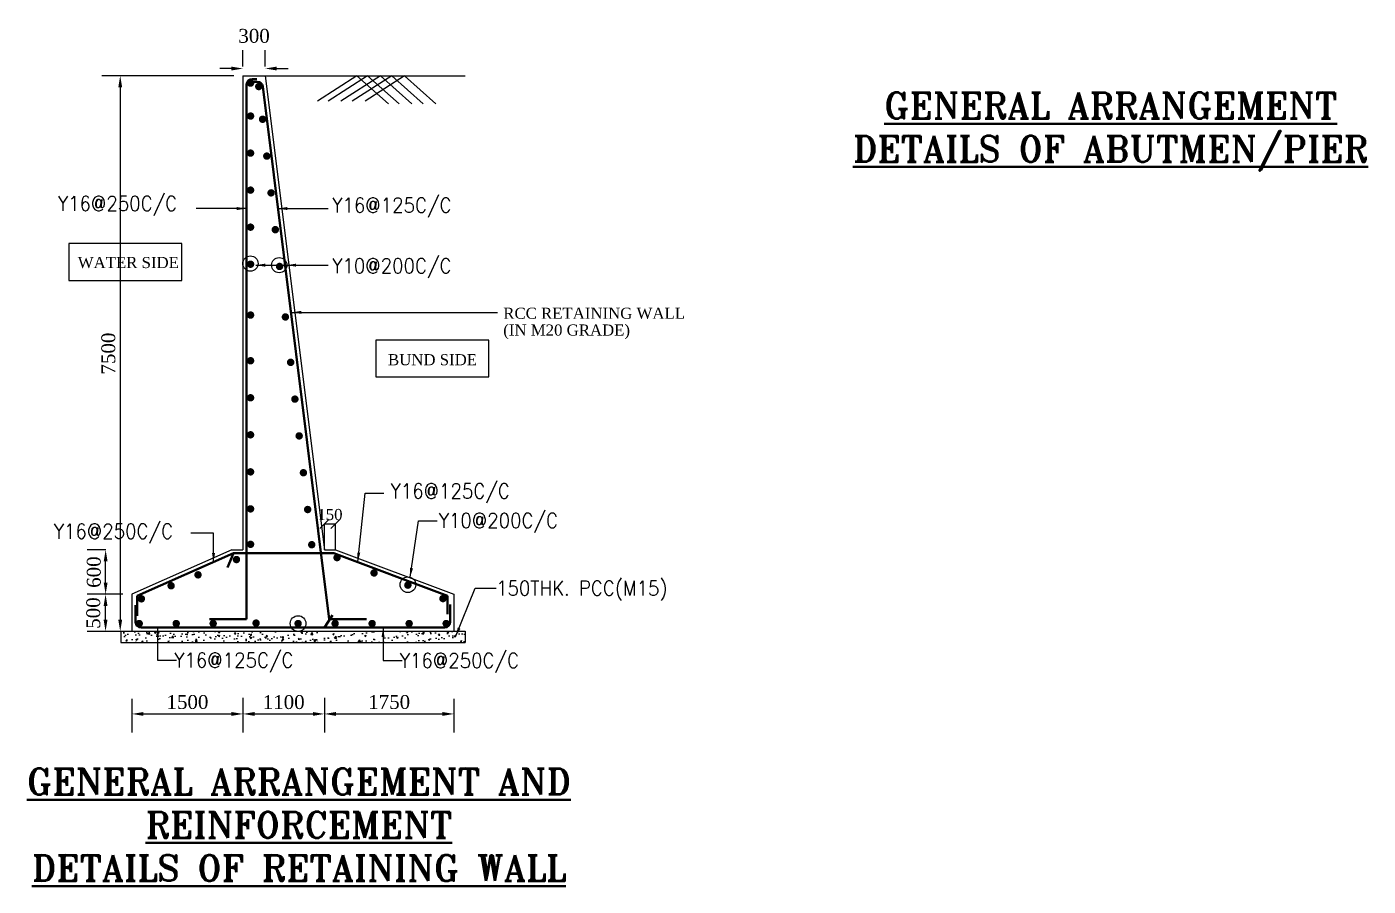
# Model space of a CAD drawing. Header units: inches. Extents: x -400915 to 515323, y 79868 to 577806.
# Drawn here: x 207624 to 225743, y 273265 to 284866 of the extents above; entities that cross this region are included whole.
import ezdxf

# ---------------------------------------------------------------- set-up
doc = ezdxf.new("R2010")
doc.units = ezdxf.units.IN
doc.header["$LTSCALE"] = 0.315
doc.header["$MEASUREMENT"] = 0
doc.layers.get('0').update_dxf_attribs({"color": 9})
for name, color, linetype, lineweight in [('DMT', 5, 'Continuous', 25), ('RFC', 4, 'Continuous', 40), ('TXC', 7, 'Continuous', 40)]:
    doc.layers.add(name, color=color, linetype=linetype, lineweight=lineweight)
for name, color, linetype in [('rec', 7, 'Continuous'), ('stru', 2, 'Continuous'), ('TEXT', 3, 'Continuous')]:
    doc.layers.add(name, color=color, linetype=linetype)
doc.styles.add('ROMANT', font='romant.shx')
doc.styles.add('S1', font='ROMANS.shx')
doc.styles.get("Standard").update_dxf_attribs({"font": 'romantic.ttf'})
doc.dimstyles.new('kri', dxfattribs={"dimtxt": 150, "dimasz": 125, "dimexe": 0.18, "dimexo": 0.0625, "dimgap": 0.09, "dimtad": 1, "dimdec": 0, "dimrnd": 1, "dimzin": 0, "dimdsep": 46, "dimtxsty": 'Standard', "dimblk": 'OBLIQUE', "dimcen": 0.09, "dimclrd": 1, "dimclre": 5, "dimclrt": 3, "dimadec": 0, "dimazin": 0, "dimtfac": 1, "dimtdec": 0, "dimtofl": 0, "dimtmove": 2, "dimatfit": 3, "dimfxl": 1, "dimtolj": 1, "dimtzin": 0, "dimarcsym": 0})

# ---------------------------------------------------------------- blocks, each defined once
blk = doc.blocks.new('*D44')
at = {"layer": 'Defpoints', "color": 0, "ltscale": 0.5, "transparency": 16777216}
for p in [(209044, 275918), (210544, 275933), (210544, 275590)]:
    blk.add_point(p, dxfattribs=at)
at = {"layer": 'rec', "color": 1, "lineweight": -2, "ltscale": 0.5, "transparency": 16777216}
for p, q in [((209044, 275793), (209044, 275340)), ((210544, 275808), (210544, 275340)), ((209200, 275590), (210388, 275590))]:
    blk.add_line(p, q, dxfattribs=at)
at = {"layer": 'rec', "color": 1, "ltscale": 0.5, "transparency": 16777216}
for points in [[(209200, 275616), (209200, 275564), (209044, 275590)], [(210388, 275616), (210388, 275564), (210544, 275590)]]:
    blk.add_solid(points, dxfattribs=at)
at = {"layer": 'rec', "color": 3, "ltscale": 0.5, "transparency": 16777216, "insert": (209794, 275750), "char_height": 187.5, "attachment_point": 5}
blk.add_mtext('\\A1;1500', dxfattribs=at)
blk = doc.blocks.new('*D45')
at = {"layer": 'Defpoints', "color": 0, "ltscale": 0.5, "transparency": 16777216}
for p in [(210544, 275918), (211644, 275933), (211644, 275590)]:
    blk.add_point(p, dxfattribs=at)
at = {"layer": 'rec', "color": 1, "lineweight": -2, "ltscale": 0.5, "transparency": 16777216}
for p, q in [((210544, 275793), (210544, 275340)), ((211644, 275808), (211644, 275340)), ((210700, 275590), (211488, 275590))]:
    blk.add_line(p, q, dxfattribs=at)
at = {"layer": 'rec', "color": 1, "ltscale": 0.5, "transparency": 16777216}
for points in [[(210700, 275616), (210700, 275564), (210544, 275590)], [(211488, 275616), (211488, 275564), (211644, 275590)]]:
    blk.add_solid(points, dxfattribs=at)
at = {"layer": 'rec', "color": 3, "ltscale": 0.5, "transparency": 16777216, "insert": (211094, 275749), "char_height": 187.5, "attachment_point": 5}
blk.add_mtext('\\A1;1100', dxfattribs=at)
blk = doc.blocks.new('*D46')
at = {"layer": 'Defpoints', "color": 0, "ltscale": 0.5, "transparency": 16777216}
for p in [(211644, 275903), (213394, 275918), (213394, 275590)]:
    blk.add_point(p, dxfattribs=at)
at = {"layer": 'rec', "color": 1, "lineweight": -2, "ltscale": 0.5, "transparency": 16777216}
for p, q in [((211644, 275778), (211644, 275340)), ((213394, 275793), (213394, 275340)), ((211800, 275590), (213238, 275590))]:
    blk.add_line(p, q, dxfattribs=at)
at = {"layer": 'rec', "color": 1, "ltscale": 0.5, "transparency": 16777216}
for points in [[(211800, 275616), (211800, 275564), (211644, 275590)], [(213238, 275616), (213238, 275564), (213394, 275590)]]:
    blk.add_solid(points, dxfattribs=at)
at = {"layer": 'rec', "color": 3, "ltscale": 0.5, "transparency": 16777216, "insert": (212519, 275750), "char_height": 187.5, "attachment_point": 5}
blk.add_mtext('\\A1;1750', dxfattribs=at)
blk = doc.blocks.new('*D47')
at = {"layer": 'Defpoints', "color": 0, "ltscale": 0.5, "transparency": 16777216}
for p in [(208688, 277205), (209044, 277205), (209044, 276705)]:
    blk.add_point(p, dxfattribs=at)
at = {"layer": 'rec', "color": 1, "lineweight": -2, "ltscale": 0.5, "transparency": 16777216}
for p, q in [((208919, 277205), (208438, 277205)), ((208688, 276862), (208688, 277049)), ((208919, 276705), (208438, 276705))]:
    blk.add_line(p, q, dxfattribs=at)
at = {"layer": 'rec', "color": 1, "ltscale": 0.5, "transparency": 16777216}
for points in [[(208662, 277049), (208714, 277049), (208688, 277205)], [(208662, 276862), (208714, 276862), (208688, 276705)]]:
    blk.add_solid(points, dxfattribs=at)
at = {"layer": 'rec', "color": 3, "ltscale": 0.5, "transparency": 16777216, "insert": (208523, 276952), "char_height": 187.5, "attachment_point": 5, "rotation": 90}
blk.add_mtext('\\A1;500', dxfattribs=at)
blk = doc.blocks.new('*D48')
at = {"layer": 'Defpoints', "color": 0, "ltscale": 0.5, "transparency": 16777216}
for p in [(208689, 277805), (208817, 277805), (209044, 277205)]:
    blk.add_point(p, dxfattribs=at)
at = {"layer": 'rec', "color": 1, "lineweight": -2, "ltscale": 0.5, "transparency": 16777216}
for p, q in [((208692, 277805), (208439, 277805)), ((208689, 277362), (208689, 277649)), ((208919, 277205), (208439, 277205))]:
    blk.add_line(p, q, dxfattribs=at)
at = {"layer": 'rec', "color": 1, "ltscale": 0.5, "transparency": 16777216}
for points in [[(208663, 277649), (208715, 277649), (208689, 277805)], [(208663, 277362), (208715, 277362), (208689, 277205)]]:
    blk.add_solid(points, dxfattribs=at)
at = {"layer": 'rec', "color": 3, "ltscale": 0.5, "transparency": 16777216, "insert": (208530, 277505), "char_height": 187.5, "attachment_point": 5, "rotation": 90}
blk.add_mtext('\\A1;600', dxfattribs=at)
blk = doc.blocks.new('*D49')
at = {"layer": 'Defpoints', "color": 0, "ltscale": 0.5, "transparency": 16777216}
for p in [(210844, 284303), (210544, 284205), (210844, 284205)]:
    blk.add_point(p, dxfattribs=at)
at = {"layer": 'rec', "color": 1, "lineweight": -2, "ltscale": 0.5, "transparency": 16777216}
for p, q in [((210544, 284330), (210544, 284553)), ((210844, 284330), (210844, 284553)), ((210388, 284303), (210231, 284303)), ((211000, 284303), (211156, 284303))]:
    blk.add_line(p, q, dxfattribs=at)
at = {"layer": 'rec', "color": 1, "ltscale": 0.5, "transparency": 16777216}
for points in [[(210388, 284329), (210388, 284277), (210544, 284303)], [(211000, 284329), (211000, 284277), (210844, 284303)]]:
    blk.add_solid(points, dxfattribs=at)
at = {"layer": 'rec', "color": 3, "ltscale": 0.5, "transparency": 16777216, "insert": (210694, 284743), "char_height": 187.5, "attachment_point": 5}
blk.add_mtext('\\A1;300', dxfattribs=at)
blk = doc.blocks.new('_Oblique')
at = {"color": 0, "linetype": 'ByBlock', "lineweight": -2}
blk.add_line((-0.5, -0.5), (0.5, 0.5), dxfattribs=at)
blk = doc.blocks.new('*D50')
at = {"layer": 'Defpoints', "color": 0, "ltscale": 0.5, "transparency": 16777216}
for p in [(211794, 278156), (211644, 277805), (211794, 277805)]:
    blk.add_point(p, dxfattribs=at)
at = {"layer": 'rec', "color": 5, "lineweight": -2, "ltscale": 0.5, "transparency": 16777216}
for p, q in [((211644, 277806), (211644, 278156)), ((211794, 277806), (211794, 278156))]:
    blk.add_line(p, q, dxfattribs=at)
at = {"layer": 'rec', "color": 1, "lineweight": -2, "ltscale": 0.5, "transparency": 16777216}
blk.add_line((211644, 278156), (211794, 278156), dxfattribs=at)
at = {"layer": 'rec', "color": 1, "lineweight": -2, "ltscale": 0.5, "transparency": 16777216, "xscale": 125, "yscale": 125, "zscale": 125, "rotation": 180}
blk.add_blockref('_Oblique', (211644, 278156), dxfattribs=at)
at = {"layer": 'rec', "color": 1, "lineweight": -2, "ltscale": 0.5, "transparency": 16777216, "xscale": 125, "yscale": 125, "zscale": 125}
blk.add_blockref('_Oblique', (211794, 278156), dxfattribs=at)
at = {"layer": 'rec', "color": 3, "ltscale": 0.5, "transparency": 16777216, "insert": (211719, 278281), "char_height": 150, "attachment_point": 5}
blk.add_mtext('\\A1;150', dxfattribs=at)
blk = doc.blocks.new('*D51')
at = {"layer": 'Defpoints', "color": 0, "ltscale": 0.5, "transparency": 16777216}
for p in [(210544, 284205), (208886, 276705), (209044, 276705)]:
    blk.add_point(p, dxfattribs=at)
at = {"layer": 'rec', "color": 1, "lineweight": -2, "ltscale": 0.5, "transparency": 16777216}
for p, q in [((210419, 284205), (208636, 284205)), ((208886, 284049), (208886, 276862)), ((208919, 276705), (208636, 276705))]:
    blk.add_line(p, q, dxfattribs=at)
at = {"layer": 'rec', "color": 1, "ltscale": 0.5, "transparency": 16777216}
for points in [[(208860, 284049), (208912, 284049), (208886, 284205)], [(208860, 276862), (208912, 276862), (208886, 276705)]]:
    blk.add_solid(points, dxfattribs=at)
at = {"layer": 'rec', "color": 3, "ltscale": 0.5, "transparency": 16777216, "insert": (208726, 280455), "char_height": 187.5, "attachment_point": 5, "rotation": 90}
blk.add_mtext('\\A1;7500', dxfattribs=at)

msp = doc.modelspace()

# ---------------------------------------------------------------- hatches: boundary and pattern name
at = {"layer": 'rec', "ltscale": 0.5}
h = msp.add_hatch(dxfattribs=at)
h.set_pattern_fill('AR-CONC', color=256, scale=30, style=0)
h.set_pattern_definition([(50, (-112816.37, -27626.84), (215.178055, -18.82564), [22.5, -247.5]), (355, (-112816.37, -27626.84), (-41.6254, 225.65764), [18, -198]), (100.4514, (-112798.44, -27628.41), (173.55281, 206.83186), [19.12206, -210.34263]), (46.1842, (-112816.37, -27566.84), (320.17231, -49.6557), [33.75, -371.25]), (96.6356, (-112789.7, -27570.98), (280.39881, 292.23536), [28.68309, -315.5139]), (351.1842, (-112816.37, -27566.84), (280.39858, 292.23558), [27, -297]), (21, (-112786.37, -27581.84), (179.072116, -120.78567), [22.5, -247.5]), (326, (-112786.37, -27581.84), (72.9946, 217.54501), [18, -198]), (71.4514, (-112771.45, -27591.9), (252.06679, 96.75915), [19.12206, -210.34263]), (37.5, (-112816.37, -27626.84), (3.647957, 99.868156), [0, -195.6, 0, -201, 0, -198.75]), (7.5, (-112816.37, -27626.84), (78.92086, 118.323514), [0, -114.6, 0, -191.1, 0, -75.75]), (327.5, (-112883.27, -27626.84), (160.146731, -6.766462), [0, -75, 0, -234, 0, -310.5]), (317.5, (-112913.27, -27626.84), (174.95585, 30.031495), [0, -97.5, 0, -155.4, 0, -220.5])])
h.paths.add_polyline_path([(213543.8, 276705.4), (208893.8, 276705.4), (208893.8, 276555.4), (213543.8, 276555.4)])

# ---------------------------------------------------------------- linework, layer by layer
msp.add_line((210843.8, 284205.4), (213543.9, 284205.4), dxfattribs=at)
for points in [[(208191.1, 281440.7), (209716.7, 281440.7), (209716.7, 281938.9), (208191.1, 281938.9)], [(212339.4, 280139.4), (213865, 280139.4), (213865, 280637.7), (212339.4, 280637.7)]]:
    msp.add_lwpolyline(points, close=True, dxfattribs=at)
for centre, radius in [((210644.6, 281669.7), 103.1), ((211033.4, 281648.5), 103.1), ((212771.9, 277334.6), 106), ((211288.7, 276810.5), 106)]:
    msp.add_circle(centre, radius, dxfattribs=at)
at = {"layer": 'RFC'}
for p, q in [((210668.8, 284161.4), (210730.5, 284161.4)), ((210686.9, 284125.7), (210737.2, 284125.7)), ((210593.8, 284086.4), (210593.8, 276869.2)), ((210811.6, 284060), (211710.4, 276869.2)), ((210414.1, 277759.7), (209116.7, 277183.1)), ((210414.1, 277759.7), (210333.3, 277569)), ((210414.1, 277759.7), (211773.3, 277759.7)), ((211773.3, 277759.7), (213308.7, 277183.9)), ((209093.8, 277057.6), (209093.8, 276830.4)), ((209116.7, 276913.1), (209116.7, 277183.1)), ((213308.7, 276937), (213308.7, 277183.9)), ((213343.8, 277066.5), (213343.8, 276830.4)), ((210093.8, 276869.2), (210593.8, 276869.2)), ((211643.8, 276755.4), (211751.9, 276925.1)), ((211710.4, 276869.2), (212210.4, 276869.2)), ((209168.8, 276755.4), (213268.8, 276755.4))]:
    msp.add_line(p, q, dxfattribs=at)
at = {"layer": 'RFC', "const_width": 50}
for points in [[(210671.4, 284106.1, -1), (210621.4, 284106.1, -1)], [(210782.2, 284062.6, -1), (210732.5, 284056.8, -1)], [(210671.6, 283661.4, -1), (210621.6, 283661.4, -1)], [(210833.4, 283620.8, -1), (210783.8, 283615.1, -1)], [(210671.6, 283161.4, -1), (210621.6, 283161.4, -1)], [(210671.6, 283161.4, -1), (210621.6, 283161.4, -1)], [(210890.9, 283124.2, -1), (210841.2, 283118.4, -1)], [(210890.9, 283124.2, -1), (210841.2, 283118.4, -1)], [(210671.6, 282661.4, -1), (210621.6, 282661.4, -1)], [(210948.4, 282627.5, -1), (210898.7, 282621.7, -1)], [(210671.6, 282161.4, -1), (210621.6, 282161.4, -1)], [(211005.9, 282130.8, -1), (210956.2, 282125, -1)], [(210671.6, 281661.4, -1), (210621.6, 281661.4, -1)], [(211063.3, 281634.1, -1), (211013.7, 281628.4, -1)], [(210671.6, 280974.8, -1), (210621.6, 280974.8, -1)], [(211142.3, 280952, -1), (211092.6, 280946.3, -1)], [(210671.6, 280358.3, -1), (210621.6, 280358.3, -1)], [(211213.1, 280339.6, -1), (211163.5, 280333.9, -1)], [(210671.6, 279858.3, -1), (210621.6, 279858.3, -1)], [(211270.6, 279843, -1), (211220.9, 279837.2, -1)], [(210671.6, 279358.3, -1), (210621.6, 279358.3, -1)], [(211328.1, 279346.3, -1), (211278.4, 279340.5, -1)], [(210671.6, 278858.3, -1), (210621.6, 278858.3, -1)], [(211385.6, 278849.6, -1), (211335.9, 278843.8, -1)], [(210671.6, 278358.3, -1), (210621.6, 278358.3, -1)], [(211443, 278352.9, -1), (211393.4, 278347.1, -1)], [(210671.6, 277880, -1), (210621.6, 277880, -1)], [(211498, 277877.7, -1), (211448.4, 277872, -1)], [(210480.9, 277674.3, -1), (210430.9, 277674.3, -1)], [(211839.6, 277700.4, -1), (211789.6, 277700.4, -1)], [(209962.1, 277468.1, -1), (209912.1, 277468.1, -1)], [(212339.6, 277493.1, -1), (212289.6, 277493.1, -1)], [(209598.6, 277320.9, -1), (209548.6, 277320.9, -1)], [(212796.4, 277328.9, -1), (212746.4, 277328.9, -1)], [(209196.8, 277144.2, -1), (209146.8, 277144.2, -1)], [(213270.4, 277147.4, -1), (213220.4, 277147.4, -1)], [(209167.4, 276810.5, -1), (209117.4, 276810.5, -1)], [(209667.4, 276810.5, -1), (209617.4, 276810.5, -1)], [(210166.6, 276810.5, -1), (210116.6, 276810.5, -1)], [(210746.3, 276816.6, -1), (210696.3, 276816.6, -1)], [(211313.7, 276810.5, -1), (211263.7, 276810.5, -1)], [(211813.7, 276810.5, -1), (211763.7, 276810.5, -1)], [(212313.7, 276810.5, -1), (212263.7, 276810.5, -1)], [(212813.7, 276810.5, -1), (212763.7, 276810.5, -1)], [(213313.7, 276810.5, -1), (213263.7, 276810.5, -1)]]:
    msp.add_lwpolyline(points, format="xyb", close=True, dxfattribs=at)
at = {"layer": 'RFC'}
for centre, start, end in [((210668.8, 284086.4), 90, 180), ((210737.2, 284050.7), 7.12502, 90), ((209168.8, 276830.4), 180, 270), ((213268.8, 276830.4), 270, 360)]:
    msp.add_arc(centre, 75, start, end, dxfattribs=at)
at = {"layer": 'stru'}
for p, q in [((210543.8, 284205.4), (210843.8, 284205.4)), ((210543.8, 284205.4), (210543.8, 277805.4)), ((210843.8, 284205.4), (211643.8, 277805.4)), ((210393.8, 277805.4), (209043.8, 277205.4)), ((210393.8, 277805.4), (210543.8, 277805.4)), ((211643.8, 277805.4), (211793.8, 277805.4)), ((211793.8, 277805.4), (213393.8, 277205.4)), ((209043.8, 277205.4), (209043.8, 276705.4)), ((213393.8, 277205.4), (213393.8, 276705.4)), ((208893.8, 276705.4), (213543.8, 276705.4)), ((208893.8, 276705.4), (208893.8, 276555.4)), ((213543.8, 276705.4), (213543.8, 276555.4)), ((208893.8, 276555.4), (213543.8, 276555.4))]:
    msp.add_line(p, q, dxfattribs=at)
at = {"layer": 'stru', "color": 3}
for p, q in [((212083, 284205.4), (211550, 283860.9)), ((212226.8, 284205.4), (211693.8, 283860.9)), ((212400.3, 284205.4), (211867.3, 283860.9)), ((212552.9, 284205.4), (212019.9, 283860.9)), ((212083, 284205.4), (212507.9, 283827.4)), ((212726.2, 284205.4), (212193.2, 283860.9)), ((212226.8, 284205.4), (212651.7, 283827.4)), ((212400.3, 284205.4), (212825.2, 283827.4)), ((212552.9, 284205.4), (212977.8, 283827.4)), ((212726.2, 284205.4), (213151.1, 283827.4))]:
    msp.add_line(p, q, dxfattribs=at)

# ---------------------------------------------------------------- texts
at = {"layer": 'DMT', "style": 'S1', "width": 0.9}
for s, p in [('Y16@250C/C', (208043, 282380.4)), ('Y16@125C/C', (211748.8, 282357.7)), ('Y10@200C/C', (211748.8, 281539.8)), ('Y16@125C/C', (212536.8, 278500.2)), ('Y10@200C/C', (213187.6, 278100.8)), ('Y16@250C/C', (207987.4, 277956.3)), ('150THK. PCC(M15)', (213963.1, 277187.9)), ('Y16@125C/C', (209614.5, 276215.7)), ('Y16@250C/C', (212661.2, 276212))]:
    msp.add_text(s, height=200, dxfattribs=at).set_placement(p)
at = {"layer": 'TEXT', "ltscale": 0.5}
for s, p in [('WATER SIDE', (208312.8, 281609.1)), ('RCC RETAINING WALL', (214060.4, 280924.3)), ('(IN M20 GRADE)', (214060.4, 280697.7)), ('BUND SIDE', (212503.2, 280297.3))]:
    msp.add_text(s, height=150, dxfattribs=at).set_placement(p)
at = {"layer": 'TXC', "char_height": 350, "width": 9218.701, "attachment_point": 5, "style": 'ROMANT'}
for s, insert in [('{\\LGENERAL ARRANGEMENT \\PDETAILS OF ABUTMEN/PIER}', (222263.2, 283452.7)), ('{\\LGENERAL ARRANGEMENT AND REINFORCEMENT \\PDETAILS OF RETAINING WALL}', (211299.3, 274093.7))]:
    msp.add_mtext(s, dxfattribs=dict(at, insert=insert))

# ---------------------------------------------------------------- dimensions: what is measured, and where the dimension line sits
at = {"layer": 'rec', "ltscale": 0.5}
for base, p1, p2, picture, middle in [((210843.8, 284303.2), (210543.8, 284205.4), (210843.8, 284205.4), '*D49', (210693.8, 284742.8)), ((210543.8, 275590.4), (209043.8, 275917.8), (210543.8, 275932.8), '*D44', (209793.8, 275750.2)), ((211643.8, 275590.4), (210543.8, 275917.8), (211643.8, 275932.8), '*D45', (211093.8, 275748.7)), ((213393.8, 275590.4), (211643.8, 275902.8), (213393.8, 275917.8), '*D46', (212518.8, 275750.2))]:
    dim = msp.add_linear_dim(base=base, p1=p1, p2=p2, dimstyle='kri', override={"dimscale": 1.25, "dimexe": 200, "dimexo": 100, "dimgap": 50, "dimsah": 1, "dimclre": 1}, dxfattribs=at)
    dim.commit()
    dim.dimension.update_dxf_attribs({"geometry": picture, "text_midpoint": middle})
for base, p1, p2, picture, middle in [((208886.3, 276705.4), (210543.8, 284205.4), (209043.8, 276705.4), '*D51', (208726.4, 280455.4)), ((208689.2, 277805.4), (209043.8, 277205.4), (208817.5, 277805.4), '*D48', (208530.2, 277505.4))]:
    dim = msp.add_linear_dim(base=base, p1=p1, p2=p2, angle=90, dimstyle='kri', override={"dimscale": 1.25, "dimexe": 200, "dimexo": 100, "dimgap": 50, "dimsah": 1, "dimclre": 1}, dxfattribs=at)
    dim.commit()
    dim.dimension.update_dxf_attribs({"geometry": picture, "text_midpoint": middle})
dim = msp.add_linear_dim(base=(211793.8, 278156), p1=(211643.8, 277805.4), p2=(211793.8, 277805.4), dimstyle='kri', dxfattribs=at)
dim.commit()
dim.dimension.update_dxf_attribs({"geometry": '*D50', "text_midpoint": (211718.8, 278281)})
dim = msp.add_linear_dim(base=(208687.6, 277205.4), p1=(209043.8, 276705.4), p2=(209043.8, 277205.4), angle=90, dimstyle='kri', override={"dimscale": 1.25, "dimexe": 200, "dimexo": 100, "dimgap": 50, "dimsah": 1, "dimclre": 1}, dxfattribs=at)
dim.commit()
dim.dimension.update_dxf_attribs({"geometry": '*D47', "text_midpoint": (208523.1, 276952), "dimtype": 160})

# ---------------------------------------------------------------- leaders
for points in [[(210586.1, 282412.9), (209910.9, 282412.9)], [(211017.5, 282412.9), (211692.7, 282412.9)], [(210719.4, 281648.5), (211496.9, 281648.5)], [(211136.4, 281648.5), (211693.9, 281648.5)], [(211207.9, 281011.3), (213981.6, 281011.3)], [(212094.3, 277642.9), (212193.9, 278569.5), (212445.8, 278569.5)], [(212801.5, 277434.5), (212916.8, 278195.8), (213168.7, 278195.8)], [(210146.4, 277639.1), (210146.4, 278028.7), (209838, 278028.7)], [(213416.9, 276633), (213680.8, 277286.7), (213963.8, 277286.7)], [(209389.9, 276756), (209389.9, 276314.5), (209647.7, 276314.5)], [(212436.5, 276752.3), (212436.5, 276310.8), (212694.3, 276310.8)]]:
    msp.add_leader(points, dimstyle='kri', override={"dimgap": 0.09, "dimtad": 0}, dxfattribs=at)

doc.saveas('drawing.dxf')
